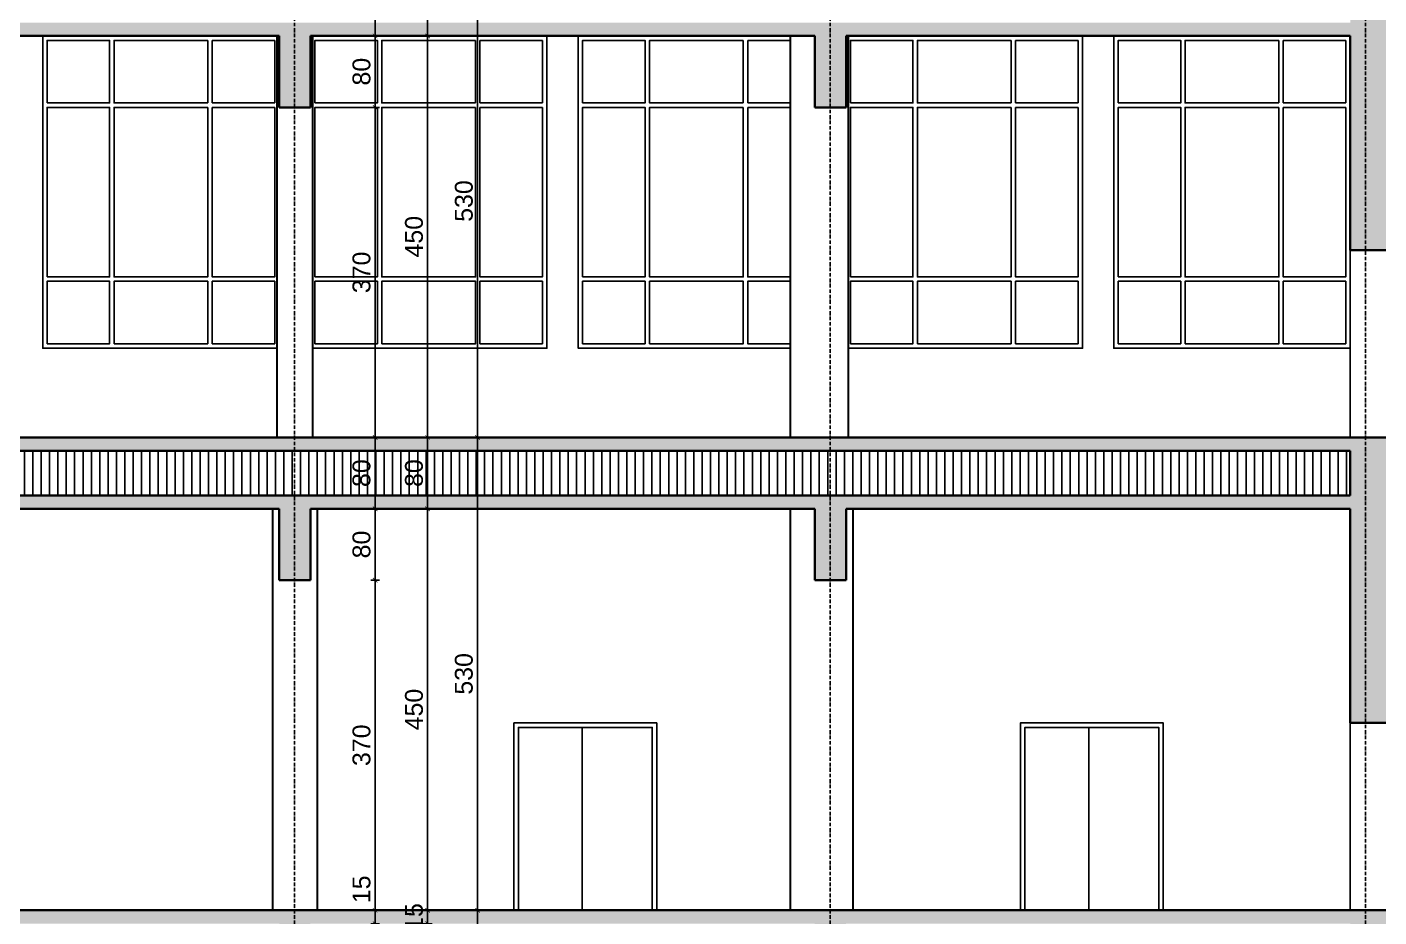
# Model space of a CAD drawing. Header units: inches. Extents: x -72385 to 39588, y -6525 to 66685.
# Drawn here: x -3391 to -1876, y 23618 to 24616 of the extents above; entities that cross this region are included whole.
import ezdxf

# ---------------------------------------------------------------- set-up
doc = ezdxf.new("R2010")
doc.units = ezdxf.units.IN
doc.header["$MEASUREMENT"] = 0
doc.linetypes.add('DashDot', pattern=[0.6, 0.4, -0.1, 0, -0.1])
for name, color, linetype, lineweight in [('Надписи коти вътрешни', 252, 'Continuous', 25), ('Оси', 252, 'DashDot', 25), ('Фасади Разрези дебело', 7, 'Continuous', 35), ('Фасади Разрези средно', 252, 'Continuous', 30), ('Фасади Разрези тънко', 253, 'Continuous', 25), ('Щрих стени', 254, 'Continuous', 25)]:
    doc.layers.add(name, color=color, linetype=linetype, lineweight=lineweight)
doc.styles.get("Standard").update_dxf_attribs({"font": 'arial.ttf'})
doc.dimstyles.new('Annotative', dxfattribs={"dimscale": 0, "dimtxt": 20, "dimasz": 5, "dimexe": 5, "dimexo": 5, "dimgap": 5, "dimtad": 1, "dimdec": 0, "dimzin": 0, "dimdsep": 46, "dimtxsty": 'Standard', "dimblk": 'ARCHTICK', "dimcen": 5, "dimdle": 5, "dimadec": 0, "dimazin": 0, "dimtfac": 1, "dimtdec": 0, "dimtofl": 0, "dimtmove": 0, "dimatfit": 3, "dimldrblk": 'ARCHTICK', "dimfxl": 5, "dimfxlon": 1, "dimtolj": 1, "dimtzin": 0, "dimarcsym": 1})

# ---------------------------------------------------------------- blocks, each defined once
blk = doc.blocks.new('_ArchTick')
at = {"color": 0, "linetype": 'ByBlock', "const_width": 0.15}
blk.add_lwpolyline([(-0.5, -0.5), (0.5, 0.5)], dxfattribs=at)
blk = doc.blocks.new('*D4920')
at = {"layer": 'Defpoints', "color": 0, "ltscale": 10, "transparency": 16777216}
for p in [(-3036.7, 24155.9), (-3000.8, 24155.9), (-3073.3, 24075.9)]:
    blk.add_point(p, dxfattribs=at)
at = {"layer": 'Надписи коти вътрешни', "color": 0, "lineweight": -2, "ltscale": 10, "transparency": 16777216}
for p, q in [((-3000.8, 24070.9), (-3000.8, 24160.9)), ((-3005.8, 24155.9), (-2995.8, 24155.9)), ((-3005.8, 24075.9), (-2995.8, 24075.9))]:
    blk.add_line(p, q, dxfattribs=at)
at = {"layer": 'Надписи коти вътрешни', "color": 0, "lineweight": -2, "ltscale": 10, "transparency": 16777216, "xscale": 5, "yscale": 5, "zscale": 5}
for p, rotation in [((-3000.8, 24155.9), 90), ((-3000.8, 24075.9), 270)]:
    blk.add_blockref('_ArchTick', p, dxfattribs=dict(at, rotation=rotation))
at = {"layer": 'Надписи коти вътрешни', "color": 0, "ltscale": 10, "transparency": 16777216, "insert": (-3016, 24115.9), "char_height": 20, "attachment_point": 5, "rotation": 90}
blk.add_mtext('\\A1;80', dxfattribs=at)
blk = doc.blocks.new('*D4918')
at = {"layer": 'Defpoints', "color": 0, "ltscale": 10, "transparency": 16777216}
for p in [(-3073.3, 24075.9), (-3000.8, 24075.9), (-3073.3, 23995.9)]:
    blk.add_point(p, dxfattribs=at)
at = {"layer": 'Надписи коти вътрешни', "color": 0, "lineweight": -2, "ltscale": 10, "transparency": 16777216}
for p, q in [((-3005.8, 24075.9), (-2995.8, 24075.9)), ((-3000.8, 23990.9), (-3000.8, 24080.9)), ((-3005.8, 23995.9), (-2995.8, 23995.9))]:
    blk.add_line(p, q, dxfattribs=at)
at = {"layer": 'Надписи коти вътрешни', "color": 0, "lineweight": -2, "ltscale": 10, "transparency": 16777216, "xscale": 5, "yscale": 5, "zscale": 5}
for p, rotation in [((-3000.8, 24075.9), 90), ((-3000.8, 23995.9), 270)]:
    blk.add_blockref('_ArchTick', p, dxfattribs=dict(at, rotation=rotation))
at = {"layer": 'Надписи коти вътрешни', "color": 0, "ltscale": 10, "transparency": 16777216, "insert": (-3016, 24035.9), "char_height": 20, "attachment_point": 5, "rotation": 90}
blk.add_mtext('\\A1;80', dxfattribs=at)
blk = doc.blocks.new('*D4917')
at = {"layer": 'Defpoints', "color": 0, "ltscale": 10, "transparency": 16777216}
for p in [(-3073.3, 23995.9), (-3078.8, 23625.9), (-3000.8, 23625.9)]:
    blk.add_point(p, dxfattribs=at)
at = {"layer": 'Надписи коти вътрешни', "color": 0, "lineweight": -2, "ltscale": 10, "transparency": 16777216}
for p, q in [((-3005.8, 23995.9), (-2995.8, 23995.9)), ((-3000.8, 24000.9), (-3000.8, 23620.9)), ((-3005.8, 23625.9), (-2995.8, 23625.9))]:
    blk.add_line(p, q, dxfattribs=at)
at = {"layer": 'Надписи коти вътрешни', "color": 0, "lineweight": -2, "ltscale": 10, "transparency": 16777216, "xscale": 5, "yscale": 5, "zscale": 5}
for p, rotation in [((-3000.8, 23995.9), 90), ((-3000.8, 23625.9), 270)]:
    blk.add_blockref('_ArchTick', p, dxfattribs=dict(at, rotation=rotation))
at = {"layer": 'Надписи коти вътрешни', "color": 0, "ltscale": 10, "transparency": 16777216, "insert": (-3016, 23810.9), "char_height": 20, "attachment_point": 5, "rotation": 90}
blk.add_mtext('\\A1;370', dxfattribs=at)
blk = doc.blocks.new('*D4914')
at = {"layer": 'Defpoints', "color": 0, "ltscale": 10, "transparency": 16777216}
for p in [(-3024, 23625.9), (-3000.8, 23625.9), (-3045.1, 23610.9)]:
    blk.add_point(p, dxfattribs=at)
at = {"layer": 'Надписи коти вътрешни', "color": 0, "lineweight": -2, "ltscale": 10, "transparency": 16777216}
for p, q in [((-3000.8, 23625.9), (-3000.8, 23667.8)), ((-3005.8, 23625.9), (-2995.8, 23625.9)), ((-3000.8, 23605.9), (-3000.8, 23625.9)), ((-3005.8, 23610.9), (-2995.8, 23610.9))]:
    blk.add_line(p, q, dxfattribs=at)
at = {"layer": 'Надписи коти вътрешни', "color": 0, "lineweight": -2, "ltscale": 10, "transparency": 16777216, "xscale": 5, "yscale": 5, "zscale": 5}
for p, rotation in [((-3000.8, 23625.9), 90), ((-3000.8, 23610.9), 270)]:
    blk.add_blockref('_ArchTick', p, dxfattribs=dict(at, rotation=rotation))
at = {"layer": 'Надписи коти вътрешни', "color": 0, "ltscale": 10, "transparency": 16777216, "insert": (-3016, 23649.4), "char_height": 20, "attachment_point": 5, "rotation": 90}
blk.add_mtext('\\A1;15', dxfattribs=at)
blk = doc.blocks.new('*D4913')
at = {"layer": 'Defpoints', "color": 0, "ltscale": 10, "transparency": 16777216}
for p in [(-3073.3, 24075.9), (-2942, 24075.9), (-3054.5, 23625.9)]:
    blk.add_point(p, dxfattribs=at)
at = {"layer": 'Надписи коти вътрешни', "color": 0, "lineweight": -2, "ltscale": 10, "transparency": 16777216}
for p, q in [((-2947, 24075.9), (-2937, 24075.9)), ((-2942, 23620.9), (-2942, 24080.9)), ((-2947, 23625.9), (-2937, 23625.9))]:
    blk.add_line(p, q, dxfattribs=at)
at = {"layer": 'Надписи коти вътрешни', "color": 0, "lineweight": -2, "ltscale": 10, "transparency": 16777216, "xscale": 5, "yscale": 5, "zscale": 5}
for p, rotation in [((-2942, 24075.9), 90), ((-2942, 23625.9), 270)]:
    blk.add_blockref('_ArchTick', p, dxfattribs=dict(at, rotation=rotation))
at = {"layer": 'Надписи коти вътрешни', "color": 0, "ltscale": 10, "transparency": 16777216, "insert": (-2957.2, 23850.9), "char_height": 20, "attachment_point": 5, "rotation": 90}
blk.add_mtext('\\A1;450', dxfattribs=at)
blk = doc.blocks.new('*D4912')
at = {"layer": 'Defpoints', "color": 0, "ltscale": 10, "transparency": 16777216}
for p in [(-3054.5, 24155.9), (-2942, 24155.9), (-3073.3, 24075.9)]:
    blk.add_point(p, dxfattribs=at)
at = {"layer": 'Надписи коти вътрешни', "color": 0, "lineweight": -2, "ltscale": 10, "transparency": 16777216}
for p, q in [((-2942, 24070.9), (-2942, 24160.9)), ((-2947, 24155.9), (-2937, 24155.9)), ((-2947, 24075.9), (-2937, 24075.9))]:
    blk.add_line(p, q, dxfattribs=at)
at = {"layer": 'Надписи коти вътрешни', "color": 0, "lineweight": -2, "ltscale": 10, "transparency": 16777216, "xscale": 5, "yscale": 5, "zscale": 5}
for p, rotation in [((-2942, 24155.9), 90), ((-2942, 24075.9), 270)]:
    blk.add_blockref('_ArchTick', p, dxfattribs=dict(at, rotation=rotation))
at = {"layer": 'Надписи коти вътрешни', "color": 0, "ltscale": 10, "transparency": 16777216, "insert": (-2957.2, 24115.9), "char_height": 20, "attachment_point": 5, "rotation": 90}
blk.add_mtext('\\A1;80', dxfattribs=at)
blk = doc.blocks.new('*D4911')
at = {"layer": 'Defpoints', "color": 0, "ltscale": 10, "transparency": 16777216}
for p in [(-3054.5, 24155.9), (-2886, 24155.9), (-3054.5, 23625.9)]:
    blk.add_point(p, dxfattribs=at)
at = {"layer": 'Надписи коти вътрешни', "color": 0, "lineweight": -2, "ltscale": 10, "transparency": 16777216}
for p, q in [((-2886, 23620.9), (-2886, 24160.9)), ((-2891, 24155.9), (-2881, 24155.9)), ((-2891, 23625.9), (-2881, 23625.9))]:
    blk.add_line(p, q, dxfattribs=at)
at = {"layer": 'Надписи коти вътрешни', "color": 0, "lineweight": -2, "ltscale": 10, "transparency": 16777216, "xscale": 5, "yscale": 5, "zscale": 5}
for p, rotation in [((-2886, 24155.9), 90), ((-2886, 23625.9), 270)]:
    blk.add_blockref('_ArchTick', p, dxfattribs=dict(at, rotation=rotation))
at = {"layer": 'Надписи коти вътрешни', "color": 0, "ltscale": 10, "transparency": 16777216, "insert": (-2901.3, 23890.9), "char_height": 20, "attachment_point": 5, "rotation": 90}
blk.add_mtext('\\A1;530', dxfattribs=at)
blk = doc.blocks.new('*D4910')
at = {"layer": 'Defpoints', "color": 0, "ltscale": 10, "transparency": 16777216}
for p in [(-2996.4, 23625.9), (-2942, 23625.9), (-2996.4, 23610.9)]:
    blk.add_point(p, dxfattribs=at)
at = {"layer": 'Надписи коти вътрешни', "color": 0, "lineweight": -2, "ltscale": 10, "transparency": 16777216}
for p, q in [((-2942, 23605.9), (-2942, 23630.9)), ((-2947, 23625.9), (-2937, 23625.9)), ((-2947, 23610.9), (-2937, 23610.9))]:
    blk.add_line(p, q, dxfattribs=at)
at = {"layer": 'Надписи коти вътрешни', "color": 0, "lineweight": -2, "ltscale": 10, "transparency": 16777216, "xscale": 5, "yscale": 5, "zscale": 5}
for p, rotation in [((-2942, 23625.9), 90), ((-2942, 23610.9), 270)]:
    blk.add_blockref('_ArchTick', p, dxfattribs=dict(at, rotation=rotation))
at = {"layer": 'Надписи коти вътрешни', "color": 0, "ltscale": 10, "transparency": 16777216, "insert": (-2957.2, 23618.4), "char_height": 20, "attachment_point": 5, "rotation": 90}
blk.add_mtext('\\A1;15', dxfattribs=at)
blk = doc.blocks.new('*D4908')
at = {"layer": 'Defpoints', "color": 0, "ltscale": 10, "transparency": 16777216}
for p in [(-3057, 23625.9), (-2886, 23625.9), (-3057, 23295.9)]:
    blk.add_point(p, dxfattribs=at)
at = {"layer": 'Надписи коти вътрешни', "color": 0, "lineweight": -2, "ltscale": 10, "transparency": 16777216}
for p, q in [((-2886, 23290.9), (-2886, 23630.9)), ((-2891, 23625.9), (-2881, 23625.9)), ((-2891, 23295.9), (-2881, 23295.9))]:
    blk.add_line(p, q, dxfattribs=at)
at = {"layer": 'Надписи коти вътрешни', "color": 0, "lineweight": -2, "ltscale": 10, "transparency": 16777216, "xscale": 5, "yscale": 5, "zscale": 5}
for p, rotation in [((-2886, 23625.9), 90), ((-2886, 23295.9), 270)]:
    blk.add_blockref('_ArchTick', p, dxfattribs=dict(at, rotation=rotation))
at = {"layer": 'Надписи коти вътрешни', "color": 0, "ltscale": 10, "transparency": 16777216, "insert": (-2901.3, 23460.9), "char_height": 20, "attachment_point": 5, "rotation": 90}
blk.add_mtext('\\A1;330', dxfattribs=at)
blk = doc.blocks.new('*D4905')
at = {"layer": 'Defpoints', "color": 0, "ltscale": 10, "transparency": 16777216}
for p in [(-3036.7, 24685.9), (-3000.8, 24685.9), (-3073.3, 24605.9)]:
    blk.add_point(p, dxfattribs=at)
at = {"layer": 'Надписи коти вътрешни', "color": 0, "lineweight": -2, "ltscale": 10, "transparency": 16777216}
for p, q in [((-3005.8, 24685.9), (-2995.8, 24685.9)), ((-3000.8, 24600.9), (-3000.8, 24690.9)), ((-3005.8, 24605.9), (-2995.8, 24605.9))]:
    blk.add_line(p, q, dxfattribs=at)
at = {"layer": 'Надписи коти вътрешни', "color": 0, "lineweight": -2, "ltscale": 10, "transparency": 16777216, "xscale": 5, "yscale": 5, "zscale": 5}
for p, rotation in [((-3000.8, 24685.9), 90), ((-3000.8, 24605.9), 270)]:
    blk.add_blockref('_ArchTick', p, dxfattribs=dict(at, rotation=rotation))
at = {"layer": 'Надписи коти вътрешни', "color": 0, "ltscale": 10, "transparency": 16777216, "insert": (-3016, 24645.9), "char_height": 20, "attachment_point": 5, "rotation": 90}
blk.add_mtext('\\A1;80', dxfattribs=at)
blk = doc.blocks.new('*D4904')
at = {"layer": 'Defpoints', "color": 0, "ltscale": 10, "transparency": 16777216}
for p in [(-3073.3, 24605.9), (-3000.8, 24605.9), (-3073.3, 24525.9)]:
    blk.add_point(p, dxfattribs=at)
at = {"layer": 'Надписи коти вътрешни', "color": 0, "lineweight": -2, "ltscale": 10, "transparency": 16777216}
for p, q in [((-3005.8, 24605.9), (-2995.8, 24605.9)), ((-3000.8, 24520.9), (-3000.8, 24610.9)), ((-3005.8, 24525.9), (-2995.8, 24525.9))]:
    blk.add_line(p, q, dxfattribs=at)
at = {"layer": 'Надписи коти вътрешни', "color": 0, "lineweight": -2, "ltscale": 10, "transparency": 16777216, "xscale": 5, "yscale": 5, "zscale": 5}
for p, rotation in [((-3000.8, 24605.9), 90), ((-3000.8, 24525.9), 270)]:
    blk.add_blockref('_ArchTick', p, dxfattribs=dict(at, rotation=rotation))
at = {"layer": 'Надписи коти вътрешни', "color": 0, "ltscale": 10, "transparency": 16777216, "insert": (-3016, 24565.9), "char_height": 20, "attachment_point": 5, "rotation": 90}
blk.add_mtext('\\A1;80', dxfattribs=at)
blk = doc.blocks.new('*D4903')
at = {"layer": 'Defpoints', "color": 0, "ltscale": 10, "transparency": 16777216}
for p in [(-3073.3, 24525.9), (-3078.8, 24155.9), (-3000.8, 24155.9)]:
    blk.add_point(p, dxfattribs=at)
at = {"layer": 'Надписи коти вътрешни', "color": 0, "lineweight": -2, "ltscale": 10, "transparency": 16777216}
for p, q in [((-3005.8, 24525.9), (-2995.8, 24525.9)), ((-3000.8, 24530.9), (-3000.8, 24150.9)), ((-3005.8, 24155.9), (-2995.8, 24155.9))]:
    blk.add_line(p, q, dxfattribs=at)
at = {"layer": 'Надписи коти вътрешни', "color": 0, "lineweight": -2, "ltscale": 10, "transparency": 16777216, "xscale": 5, "yscale": 5, "zscale": 5}
for p, rotation in [((-3000.8, 24525.9), 90), ((-3000.8, 24155.9), 270)]:
    blk.add_blockref('_ArchTick', p, dxfattribs=dict(at, rotation=rotation))
at = {"layer": 'Надписи коти вътрешни', "color": 0, "ltscale": 10, "transparency": 16777216, "insert": (-3016, 24340.9), "char_height": 20, "attachment_point": 5, "rotation": 90}
blk.add_mtext('\\A1;370', dxfattribs=at)
blk = doc.blocks.new('*D4902')
at = {"layer": 'Defpoints', "color": 0, "ltscale": 10, "transparency": 16777216}
for p in [(-3073.3, 24605.9), (-2942, 24605.9), (-3054.5, 24155.9)]:
    blk.add_point(p, dxfattribs=at)
at = {"layer": 'Надписи коти вътрешни', "color": 0, "lineweight": -2, "ltscale": 10, "transparency": 16777216}
for p, q in [((-2947, 24605.9), (-2937, 24605.9)), ((-2942, 24150.9), (-2942, 24610.9)), ((-2947, 24155.9), (-2937, 24155.9))]:
    blk.add_line(p, q, dxfattribs=at)
at = {"layer": 'Надписи коти вътрешни', "color": 0, "lineweight": -2, "ltscale": 10, "transparency": 16777216, "xscale": 5, "yscale": 5, "zscale": 5}
for p, rotation in [((-2942, 24605.9), 90), ((-2942, 24155.9), 270)]:
    blk.add_blockref('_ArchTick', p, dxfattribs=dict(at, rotation=rotation))
at = {"layer": 'Надписи коти вътрешни', "color": 0, "ltscale": 10, "transparency": 16777216, "insert": (-2957.2, 24380.9), "char_height": 20, "attachment_point": 5, "rotation": 90}
blk.add_mtext('\\A1;450', dxfattribs=at)
blk = doc.blocks.new('*D4901')
at = {"layer": 'Defpoints', "color": 0, "ltscale": 10, "transparency": 16777216}
for p in [(-3054.5, 24685.9), (-2942, 24685.9), (-3073.3, 24605.9)]:
    blk.add_point(p, dxfattribs=at)
at = {"layer": 'Надписи коти вътрешни', "color": 0, "lineweight": -2, "ltscale": 10, "transparency": 16777216}
for p, q in [((-2947, 24685.9), (-2937, 24685.9)), ((-2942, 24600.9), (-2942, 24690.9)), ((-2947, 24605.9), (-2937, 24605.9))]:
    blk.add_line(p, q, dxfattribs=at)
at = {"layer": 'Надписи коти вътрешни', "color": 0, "lineweight": -2, "ltscale": 10, "transparency": 16777216, "xscale": 5, "yscale": 5, "zscale": 5}
for p, rotation in [((-2942, 24685.9), 90), ((-2942, 24605.9), 270)]:
    blk.add_blockref('_ArchTick', p, dxfattribs=dict(at, rotation=rotation))
at = {"layer": 'Надписи коти вътрешни', "color": 0, "ltscale": 10, "transparency": 16777216, "insert": (-2957.2, 24645.9), "char_height": 20, "attachment_point": 5, "rotation": 90}
blk.add_mtext('\\A1;80', dxfattribs=at)
blk = doc.blocks.new('*D4900')
at = {"layer": 'Defpoints', "color": 0, "ltscale": 10, "transparency": 16777216}
for p in [(-3054.5, 24685.9), (-2886, 24685.9), (-3054.5, 24155.9)]:
    blk.add_point(p, dxfattribs=at)
at = {"layer": 'Надписи коти вътрешни', "color": 0, "lineweight": -2, "ltscale": 10, "transparency": 16777216}
for p, q in [((-2891, 24685.9), (-2881, 24685.9)), ((-2886, 24150.9), (-2886, 24690.9)), ((-2891, 24155.9), (-2881, 24155.9))]:
    blk.add_line(p, q, dxfattribs=at)
at = {"layer": 'Надписи коти вътрешни', "color": 0, "lineweight": -2, "ltscale": 10, "transparency": 16777216, "xscale": 5, "yscale": 5, "zscale": 5}
for p, rotation in [((-2886, 24685.9), 90), ((-2886, 24155.9), 270)]:
    blk.add_blockref('_ArchTick', p, dxfattribs=dict(at, rotation=rotation))
at = {"layer": 'Надписи коти вътрешни', "color": 0, "ltscale": 10, "transparency": 16777216, "insert": (-2901.3, 24420.9), "char_height": 20, "attachment_point": 5, "rotation": 90}
blk.add_mtext('\\A1;530', dxfattribs=at)

msp = doc.modelspace()

# ---------------------------------------------------------------- hatches: boundary and pattern name
at = {"layer": 'Щрих стени', "ltscale": 10}
h = msp.add_hatch(color=256, dxfattribs=at)
h.dxf.hatch_style = 1
h.paths.add_polyline_path([(-1845.7, 24685.9), (-7023.6, 24685.9), (-7023.6, 24605.9), (-6988.6, 24605.9), (-6988.6, 24670.9), (-6808.6, 24670.9), (-6808.6, 24355.9), (-6778.6, 24355.9), (-6778.6, 24670.9), (-6283.6, 24670.9), (-6283.6, 24155.9), (-6253.6, 24155.9), (-6253.6, 24505.9), (-6103.5, 24505.9), (-6103.5, 24155.9), (-6073.5, 24155.9), (-6073.5, 24605.9), (-5513.5, 24605.9), (-5513.5, 24155.9), (-5508.5, 24155.9), (-5508.5, 24525.9), (-5473.5, 24525.9), (-5473.5, 24605.9), (-4908.4, 24605.9), (-4908.4, 24525.9), (-4873.4, 24525.9), (-4873.4, 24605.9), (-4308.4, 24605.9), (-4308.4, 24525.9), (-4273.4, 24525.9), (-4273.4, 24605.9), (-3708.3, 24605.9), (-3708.3, 24525.9), (-3673.3, 24525.9), (-3673.3, 24605.9), (-3108.3, 24605.9), (-3108.3, 24525.9), (-3073.3, 24525.9), (-3073.3, 24605.9), (-2508.3, 24605.9), (-2508.3, 24525.9), (-2473.2, 24525.9), (-2473.2, 24605.9), (-1908.2, 24605.9), (-1908.2, 24365.9), (-1845.7, 24365.9)])
h.paths.add_polyline_path([(-1908.2, 24620.9), (-6073.5, 24620.9), (-6073.5, 24670.9), (-1908.2, 24670.9)], flags=16)
h.paths.add_polyline_path([(-6103.5, 24520.9), (-6253.6, 24520.9), (-6253.6, 24670.9), (-6103.5, 24670.9)], flags=16)
h.paths.add_polyline_path([(-6988.6, 24255.9), (-7038.6, 24255.9), (-7038.6, 24245.9), (-7023.6, 24245.9), (-7023.6, 24155.9), (-6988.6, 24155.9)])
h = msp.add_hatch(color=256, dxfattribs=at)
h.dxf.hatch_style = 1
h.paths.add_polyline_path([(-1845.7, 24155.9), (-7023.6, 24155.9), (-7023.6, 24075.9), (-6988.6, 24075.9), (-6988.6, 24140.9), (-6708.6, 24140.9), (-6708.6, 24075.9), (-6673.6, 24075.9), (-6673.6, 24140.9), (-6558.6, 24140.9), (-6558.6, 24075.9), (-6523.6, 24075.9), (-6523.6, 24140.9), (-6408.5, 24140.9), (-6408.5, 24075.9), (-6378.3, 24075.9), (-6378.3, 24140.9), (-6283.6, 24140.9), (-6283.6, 24075.9), (-6103.5, 24075.9), (-6103.5, 23625.9), (-6073.5, 23625.9), (-6073.5, 24075.9), (-5516, 24075.9), (-5516, 23625.9), (-5511, 23625.9), (-5511, 23995.9), (-5473.5, 23995.9), (-5473.5, 24075.9), (-4908.4, 24075.9), (-4908.4, 23995.9), (-4905.9, 23995.9), (-4905.9, 23625.9), (-4875.9, 23625.9), (-4875.9, 23995.9), (-4873.4, 23995.9), (-4873.4, 24075.9), (-4308.4, 24075.9), (-4308.4, 23625.9), (-4303.4, 23625.9), (-4303.4, 23995.9), (-4273.4, 23995.9), (-4273.4, 24075.9), (-3708.3, 24075.9), (-3708.3, 23995.9), (-3705.8, 23995.9), (-3705.8, 23625.9), (-3675.8, 23625.9), (-3675.8, 23995.9), (-3673.3, 23995.9), (-3673.3, 24075.9), (-3108.3, 24075.9), (-3108.3, 23995.9), (-3073.3, 23995.9), (-3073.3, 24075.9), (-2508.3, 24075.9), (-2508.3, 23995.9), (-2473.2, 23995.9), (-2473.2, 24075.9), (-1908.2, 24075.9), (-1908.2, 23835.9), (-1845.7, 23835.9)])
h.paths.add_polyline_path([(-6103.5, 24090.9), (-6253.6, 24090.9), (-6253.6, 24140.9), (-6103.5, 24140.9)], flags=16)
h.paths.add_polyline_path([(-6073.5, 24140.9), (-1908.2, 24140.9), (-1908.2, 24090.9), (-6073.5, 24090.9)], flags=16)
at = {"layer": 'Щрих стени', "ltscale": 10, "transparency": 33554610}
h = msp.add_hatch(dxfattribs=at)
h.set_pattern_fill('ANSI31', color=256, scale=75, angle=45)
h.paths.add_polyline_path([(-1908.2, 24140.9), (-6073.5, 24140.9), (-6073.5, 24090.9), (-1908.2, 24090.9)])
at = {"layer": 'Щрих стени', "ltscale": 10}
h = msp.add_hatch(color=256, dxfattribs=at)
h.dxf.hatch_style = 1
h.paths.add_polyline_path([(-1845.7, 23625.9), (-7023.6, 23625.9), (-7023.6, 23590.9), (-6973.6, 23590.9), (-6973.6, 23610.9), (-6826.1, 23610.9), (-6826.1, 23575.9), (-6796.1, 23575.9), (-6796.1, 23610.9), (-6646.1, 23610.9), (-6646.1, 23575.9), (-6616.1, 23575.9), (-6616.1, 23610.9), (-6466.1, 23610.9), (-6466.1, 23575.9), (-6436.1, 23575.9), (-6436.1, 23610.9), (-6286.1, 23610.9), (-6286.1, 23575.9), (-6256.1, 23575.9), (-6256.1, 23610.9), (-6103.5, 23610.9), (-6103.5, 23505.9), (-6073.5, 23505.9), (-6073.5, 23610.9), (-5508.5, 23610.9), (-5508.5, 23535.9), (-5473.5, 23535.9), (-5473.5, 23610.9), (-4908.4, 23610.9), (-4908.4, 23535.9), (-4873.4, 23535.9), (-4873.4, 23610.9), (-4308.4, 23610.9), (-4308.4, 23535.9), (-4273.4, 23535.9), (-4273.4, 23610.9), (-3708.3, 23610.9), (-3708.3, 23535.9), (-3673.3, 23535.9), (-3673.3, 23610.9), (-3108.3, 23610.9), (-3108.3, 23535.9), (-3073.3, 23535.9), (-3073.3, 23610.9), (-2508.3, 23610.9), (-2508.3, 23535.9), (-2473.2, 23535.9), (-2473.2, 23610.9), (-1908.2, 23610.9), (-1908.2, 23295.9), (-6973.6, 23295.9), (-6973.6, 23545.9), (-7023.6, 23545.9), (-7023.6, 23175.9), (-6943.6, 23175.9), (-6943.6, 23255.9), (-6128.5, 23255.9), (-6128.5, 23175.9), (-6048.5, 23175.9), (-6048.5, 23255.9), (-5531, 23255.9), (-5531, 23175.9), (-5451, 23175.9), (-5451, 23255.9), (-4930.9, 23255.9), (-4930.9, 23175.9), (-4850.9, 23175.9), (-4850.9, 23255.9), (-4330.9, 23255.9), (-4330.9, 23175.9), (-4250.9, 23175.9), (-4250.9, 23255.9), (-3730.8, 23255.9), (-3730.8, 23175.9), (-3650.8, 23175.9), (-3650.8, 23255.9), (-3130.8, 23255.9), (-3130.8, 23175.9), (-3050.8, 23175.9), (-3050.8, 23255.9), (-2530.8, 23255.9), (-2530.8, 23175.9), (-2450.7, 23175.9), (-2450.7, 23255.9), (-1917, 23255.9), (-1917, 23175.9), (-1845.7, 23175.9)])

# ---------------------------------------------------------------- linework, layer by layer
at = {"layer": 'Оси', "ltscale": 10}
for p, q in [((-3091, 26090.9), (-3091, 23040.9)), ((-2491, 26090.9), (-2491, 23040.9)), ((-1891, 26090.9), (-1891, 23060.9))]:
    msp.add_line(p, q, dxfattribs=at)
at = {"layer": 'Фасади Разрези дебело', "ltscale": 10, "extrusion": (1.2091e-15, 1, -2.22045e-16)}
for p, q in [((-3673.3, 24605.9), (-3108.3, 24605.9)), ((-3073.3, 24605.9), (-2508.3, 24605.9)), ((-2473.2, 24605.9), (-1908.2, 24605.9)), ((-3108.3, 24525.9), (-3073.3, 24525.9)), ((-2508.3, 24525.9), (-2473.2, 24525.9)), ((-1908.2, 24365.9), (-1845.7, 24365.9)), ((-7023.6, 24155.9), (4686.5, 24155.9)), ((-3673.3, 24075.9), (-3108.3, 24075.9)), ((-3073.3, 24075.9), (-2508.3, 24075.9)), ((-2473.2, 24075.9), (-1908.2, 24075.9)), ((-3108.3, 23995.9), (-3073.3, 23995.9)), ((-2508.3, 23995.9), (-2473.2, 23995.9)), ((-1908.2, 23835.9), (-1845.7, 23835.9)), ((-7023.6, 23625.9), (4681.5, 23625.9))]:
    msp.add_line(p, q, dxfattribs=at)
at = {"layer": 'Фасади Разрези дебело', "ltscale": 10}
for p, q in [((-3108.3, 24605.9), (-3108.3, 24525.9)), ((-3073.3, 24605.9), (-3073.3, 24525.9)), ((-2508.3, 24605.9), (-2508.3, 24525.9)), ((-2473.2, 24605.9), (-2473.2, 24525.9)), ((-1908.2, 24605.9), (-1908.2, 24365.9)), ((-1908.2, 24140.9), (-6073.5, 24140.9)), ((-1908.2, 24140.9), (-1908.2, 24090.9)), ((-1908.2, 24090.9), (-6073.5, 24090.9)), ((-3108.3, 24075.9), (-3108.3, 23995.9)), ((-3073.3, 24075.9), (-3073.3, 23995.9)), ((-2508.3, 24075.9), (-2508.3, 23995.9)), ((-2473.2, 24075.9), (-2473.2, 23995.9)), ((-1908.2, 24075.9), (-1908.2, 23835.9))]:
    msp.add_line(p, q, dxfattribs=at)
at = {"layer": 'Фасади Разрези средно', "ltscale": 10}
for p, q in [((-3110.8, 24605.9), (-3110.8, 24155.9)), ((-3070.8, 24605.9), (-3070.8, 24155.9)), ((-2535.8, 24605.9), (-2535.8, 24155.9)), ((-2470.7, 24605.9), (-2470.7, 24155.9)), ((-3115.8, 24075.9), (-3115.8, 23625.9)), ((-3065.8, 24075.9), (-3065.8, 23625.9)), ((-2535.8, 24075.9), (-2535.8, 23625.9)), ((-2465.7, 24075.9), (-2465.7, 23625.9))]:
    msp.add_line(p, q, dxfattribs=at)
at = {"layer": 'Фасади Разрези тънко', "ltscale": 10}
for p, q in [((-3188.3, 24600.9), (-3188.3, 24530.9)), ((-3183.3, 24600.9), (-3183.3, 24530.9)), ((-3113.3, 24600.9), (-3113.3, 24530.9)), ((-2888.3, 24600.9), (-2888.3, 24530.9)), ((-2883.3, 24600.9), (-2883.3, 24530.9)), ((-2813.3, 24600.9), (-2813.3, 24530.9)), ((-2588.3, 24600.9), (-2588.3, 24530.9)), ((-2583.3, 24600.9), (-2583.3, 24530.9)), ((-2288.2, 24600.9), (-2288.2, 24530.9)), ((-2283.2, 24600.9), (-2283.2, 24530.9)), ((-2213.2, 24600.9), (-2213.2, 24530.9)), ((-1988.2, 24600.9), (-1988.2, 24530.9)), ((-1983.2, 24600.9), (-1983.2, 24530.9)), ((-1913.2, 24600.9), (-1913.2, 24530.9)), ((-1908.2, 24365.9), (-1908.2, 24155.9)), ((-2768.9, 23830.9), (-2768.9, 23625.9)), ((-2201.3, 23830.9), (-2201.3, 23625.9)), ((-1908.2, 23835.9), (-1908.2, 23625.9))]:
    msp.add_line(p, q, dxfattribs=at)
at = {"layer": 'Фасади Разрези тънко', "ltscale": 10, "extrusion": (2.5431e-15, 1, -2.22045e-16)}
for p, q in [((-3183.3, 24600.9), (-3113.3, 24600.9)), ((-2883.3, 24600.9), (-2813.3, 24600.9)), ((-2583.3, 24600.9), (-2535.8, 24600.9)), ((-2283.2, 24600.9), (-2213.2, 24600.9)), ((-1983.2, 24600.9), (-1913.2, 24600.9)), ((-3183.3, 24530.9), (-3113.3, 24530.9)), ((-3183.3, 24525.9), (-3113.3, 24525.9)), ((-2883.3, 24530.9), (-2813.3, 24530.9)), ((-2883.3, 24525.9), (-2813.3, 24525.9)), ((-2583.3, 24530.9), (-2535.8, 24530.9)), ((-2583.3, 24525.9), (-2535.8, 24525.9)), ((-2283.2, 24530.9), (-2213.2, 24530.9)), ((-2283.2, 24525.9), (-2213.2, 24525.9)), ((-1983.2, 24530.9), (-1913.2, 24530.9)), ((-1983.2, 24525.9), (-1913.2, 24525.9))]:
    msp.add_line(p, q, dxfattribs=at)
at = {"layer": 'Фасади Разрези тънко', "ltscale": 10}
for points in [[(-3108.3, 24605.9, 0), (-3373.3, 24605.9, 0), (-3373.3, 24255.9, 0), (-3110.8, 24255.9, 0)], [(-3188.3, 24530.9, 0), (-3293.3, 24530.9, 0), (-3293.3, 24600.9, 0), (-3188.3, 24600.9, 0)], [(-3070.8, 24255.9, 0), (-2808.3, 24255.9, 0), (-2808.3, 24605.9, 0)], [(-2888.3, 24530.9, 0), (-2993.3, 24530.9, 0), (-2993.3, 24600.9, 0), (-2888.3, 24600.9, 0)], [(-2508.3, 24605.9, 0), (-2773.3, 24605.9, 0), (-2773.3, 24255.9, 0), (-2535.8, 24255.9, 0)], [(-2588.3, 24530.9, 0), (-2693.3, 24530.9, 0), (-2693.3, 24600.9, 0), (-2588.3, 24600.9, 0)], [(-2470.7, 24255.9, 0), (-2208.2, 24255.9, 0), (-2208.2, 24605.9, 0)], [(-2288.2, 24530.9, 0), (-2393.2, 24530.9, 0), (-2393.2, 24600.9, 0), (-2288.2, 24600.9, 0)], [(-1908.2, 24605.9, 0), (-2173.2, 24605.9, 0), (-2173.2, 24255.9, 0), (-1908.2, 24255.9, 0)], [(-1988.2, 24530.9, 0), (-2093.2, 24530.9, 0), (-2093.2, 24600.9, 0), (-1988.2, 24600.9, 0)], [(-3188.3, 24525.9, 0), (-3293.3, 24525.9, 0), (-3293.3, 24335.9, 0), (-3188.3, 24335.9, 0), (-3188.3, 24525.9, 0)], [(-3183.3, 24525.9, 0), (-3183.3, 24335.9, 0), (-3113.3, 24335.9, 0), (-3113.3, 24525.9, 0)], [(-2888.3, 24525.9, 0), (-2993.3, 24525.9, 0), (-2993.3, 24335.9, 0), (-2888.3, 24335.9, 0), (-2888.3, 24525.9, 0)], [(-2883.3, 24525.9, 0), (-2883.3, 24335.9, 0), (-2813.3, 24335.9, 0), (-2813.3, 24525.9, 0)], [(-2588.3, 24525.9, 0), (-2693.3, 24525.9, 0), (-2693.3, 24335.9, 0), (-2588.3, 24335.9, 0), (-2588.3, 24525.9, 0)], [(-2583.3, 24525.9, 0), (-2583.3, 24335.9, 0), (-2535.8, 24335.9, 0)], [(-2288.2, 24525.9, 0), (-2393.2, 24525.9, 0), (-2393.2, 24335.9, 0), (-2288.2, 24335.9, 0), (-2288.2, 24525.9, 0)], [(-2283.2, 24525.9, 0), (-2283.2, 24335.9, 0), (-2213.2, 24335.9, 0), (-2213.2, 24525.9, 0)], [(-1988.2, 24525.9, 0), (-2093.2, 24525.9, 0), (-2093.2, 24335.9, 0), (-1988.2, 24335.9, 0), (-1988.2, 24525.9, 0)], [(-1983.2, 24525.9, 0), (-1983.2, 24335.9, 0), (-1913.2, 24335.9, 0), (-1913.2, 24525.9, 0)], [(-2535.8, 24330.9, 0), (-2583.3, 24330.9, 0), (-2583.3, 24260.9, 0), (-2535.8, 24260.9, 0)], [(-2845.3, 23625.9, 0), (-2845.3, 23835.9, 0), (-2685.3, 23835.9, 0), (-2685.3, 23625.9, 0)], [(-2840.3, 23625.9, 0), (-2840.3, 23830.9, 0), (-2690.3, 23830.9, 0), (-2690.3, 23625.9, 0)], [(-2277.7, 23625.9, 0), (-2277.7, 23835.9, 0), (-2117.7, 23835.9, 0), (-2117.7, 23625.9, 0)], [(-2272.7, 23625.9, 0), (-2272.7, 23830.9, 0), (-2122.7, 23830.9, 0), (-2122.7, 23625.9, 0)]]:
    msp.add_polyline3d(points, dxfattribs=at)
for points in [[(-3368.3, 24530.9, 0), (-3368.3, 24600.9, 0), (-3298.3, 24600.9, 0), (-3298.3, 24530.9, 0)], [(-3068.3, 24530.9, 0), (-3068.3, 24600.9, 0), (-2998.3, 24600.9, 0), (-2998.3, 24530.9, 0)], [(-2768.3, 24530.9, 0), (-2768.3, 24600.9, 0), (-2698.3, 24600.9, 0), (-2698.3, 24530.9, 0)], [(-2468.2, 24530.9, 0), (-2468.2, 24600.9, 0), (-2398.2, 24600.9, 0), (-2398.2, 24530.9, 0)], [(-2168.2, 24530.9, 0), (-2168.2, 24600.9, 0), (-2098.2, 24600.9, 0), (-2098.2, 24530.9, 0)], [(-3368.3, 24335.9, 0), (-3298.3, 24335.9, 0), (-3298.3, 24525.9, 0), (-3368.3, 24525.9, 0)], [(-3068.3, 24335.9, 0), (-2998.3, 24335.9, 0), (-2998.3, 24525.9, 0), (-3068.3, 24525.9, 0)], [(-2768.3, 24335.9, 0), (-2698.3, 24335.9, 0), (-2698.3, 24525.9, 0), (-2768.3, 24525.9, 0)], [(-2468.2, 24335.9, 0), (-2398.2, 24335.9, 0), (-2398.2, 24525.9, 0), (-2468.2, 24525.9, 0)], [(-2168.2, 24335.9, 0), (-2098.2, 24335.9, 0), (-2098.2, 24525.9, 0), (-2168.2, 24525.9, 0)], [(-3368.3, 24260.9, 0), (-3298.3, 24260.9, 0), (-3298.3, 24330.9, 0), (-3368.3, 24330.9, 0)], [(-3293.3, 24260.9, 0), (-3188.3, 24260.9, 0), (-3188.3, 24330.9, 0), (-3293.3, 24330.9, 0)], [(-3113.3, 24260.9, 0), (-3113.3, 24330.9, 0), (-3183.3, 24330.9, 0), (-3183.3, 24260.9, 0)], [(-3068.3, 24260.9, 0), (-2998.3, 24260.9, 0), (-2998.3, 24330.9, 0), (-3068.3, 24330.9, 0)], [(-2993.3, 24260.9, 0), (-2888.3, 24260.9, 0), (-2888.3, 24330.9, 0), (-2993.3, 24330.9, 0)], [(-2813.3, 24260.9, 0), (-2813.3, 24330.9, 0), (-2883.3, 24330.9, 0), (-2883.3, 24260.9, 0)], [(-2768.3, 24260.9, 0), (-2698.3, 24260.9, 0), (-2698.3, 24330.9, 0), (-2768.3, 24330.9, 0)], [(-2693.3, 24260.9, 0), (-2588.3, 24260.9, 0), (-2588.3, 24330.9, 0), (-2693.3, 24330.9, 0)], [(-2468.2, 24260.9, 0), (-2398.2, 24260.9, 0), (-2398.2, 24330.9, 0), (-2468.2, 24330.9, 0)], [(-2393.2, 24260.9, 0), (-2288.2, 24260.9, 0), (-2288.2, 24330.9, 0), (-2393.2, 24330.9, 0)], [(-2213.2, 24260.9, 0), (-2213.2, 24330.9, 0), (-2283.2, 24330.9, 0), (-2283.2, 24260.9, 0)], [(-2168.2, 24260.9, 0), (-2098.2, 24260.9, 0), (-2098.2, 24330.9, 0), (-2168.2, 24330.9, 0)], [(-2093.2, 24260.9, 0), (-1988.2, 24260.9, 0), (-1988.2, 24330.9, 0), (-2093.2, 24330.9, 0)], [(-1913.2, 24260.9, 0), (-1913.2, 24330.9, 0), (-1983.2, 24330.9, 0), (-1983.2, 24260.9, 0)]]:
    msp.add_polyline3d(points, close=True, dxfattribs=at)

# ---------------------------------------------------------------- dimensions: what is measured, and where the dimension line sits
at = {"layer": 'Надписи коти вътрешни', "ltscale": 10}
for base, p1, p2, picture, middle in [((-3000.8, 24685.9), (-3073.3, 24605.9), (-3036.7, 24685.9), '*D4905', (-3016, 24645.9)), ((-2886, 24685.9), (-3054.5, 24155.9), (-3054.5, 24685.9), '*D4900', (-2901.3, 24420.9)), ((-3000.8, 24605.9), (-3073.3, 24525.9), (-3073.3, 24605.9), '*D4904', (-3016, 24565.9)), ((-2942, 24605.9), (-3054.5, 24155.9), (-3073.3, 24605.9), '*D4902', (-2957.2, 24380.9)), ((-3000.8, 24155.9), (-3073.3, 24525.9), (-3078.8, 24155.9), '*D4903', (-3016, 24340.9)), ((-3000.8, 24155.9), (-3073.3, 24075.9), (-3036.7, 24155.9), '*D4920', (-3016, 24115.9)), ((-2886, 24155.9), (-3054.5, 23625.9), (-3054.5, 24155.9), '*D4911', (-2901.3, 23890.9)), ((-3000.8, 24075.9), (-3073.3, 23995.9), (-3073.3, 24075.9), '*D4918', (-3016, 24035.9)), ((-2942, 24075.9), (-3054.5, 23625.9), (-3073.3, 24075.9), '*D4913', (-2957.2, 23850.9)), ((-3000.8, 23625.9), (-3073.3, 23995.9), (-3078.8, 23625.9), '*D4917', (-3016, 23810.9)), ((-2886, 23625.9), (-3057, 23295.9), (-3057, 23625.9), '*D4908', (-2901.3, 23460.9))]:
    dim = msp.add_linear_dim(base=base, p1=p1, p2=p2, angle=90, dimstyle='Annotative', override={"dimscale": 0, "dimtix": 0, "dimtofl": 0, "dimtmove": 0, "dimatfit": 3}, dxfattribs=at)
    dim.commit()
    dim.dimension.update_dxf_attribs({"geometry": picture, "text_midpoint": middle})
for base, p1, p2, picture, middle in [((-2942, 24685.9), (-3073.3, 24605.9), (-3054.5, 24685.9), '*D4901', (-2942, 24645.9)), ((-2942, 24155.9), (-3073.3, 24075.9), (-3054.5, 24155.9), '*D4912', (-2942, 24115.9)), ((-3000.8, 23625.9), (-3045.1, 23610.9), (-3024, 23625.9), '*D4914', (-3000.8, 23649.4)), ((-2942, 23625.9), (-2996.4, 23610.9), (-2996.4, 23625.9), '*D4910', (-2942, 23618.4))]:
    dim = msp.add_linear_dim(base=base, p1=p1, p2=p2, angle=90, dimstyle='Annotative', override={"dimscale": 0, "dimtix": 0, "dimtofl": 0, "dimtmove": 0, "dimatfit": 3}, dxfattribs=at)
    dim.commit()
    dim.dimension.update_dxf_attribs({"geometry": picture, "text_midpoint": middle, "dimtype": 128})

doc.saveas('drawing.dxf')
